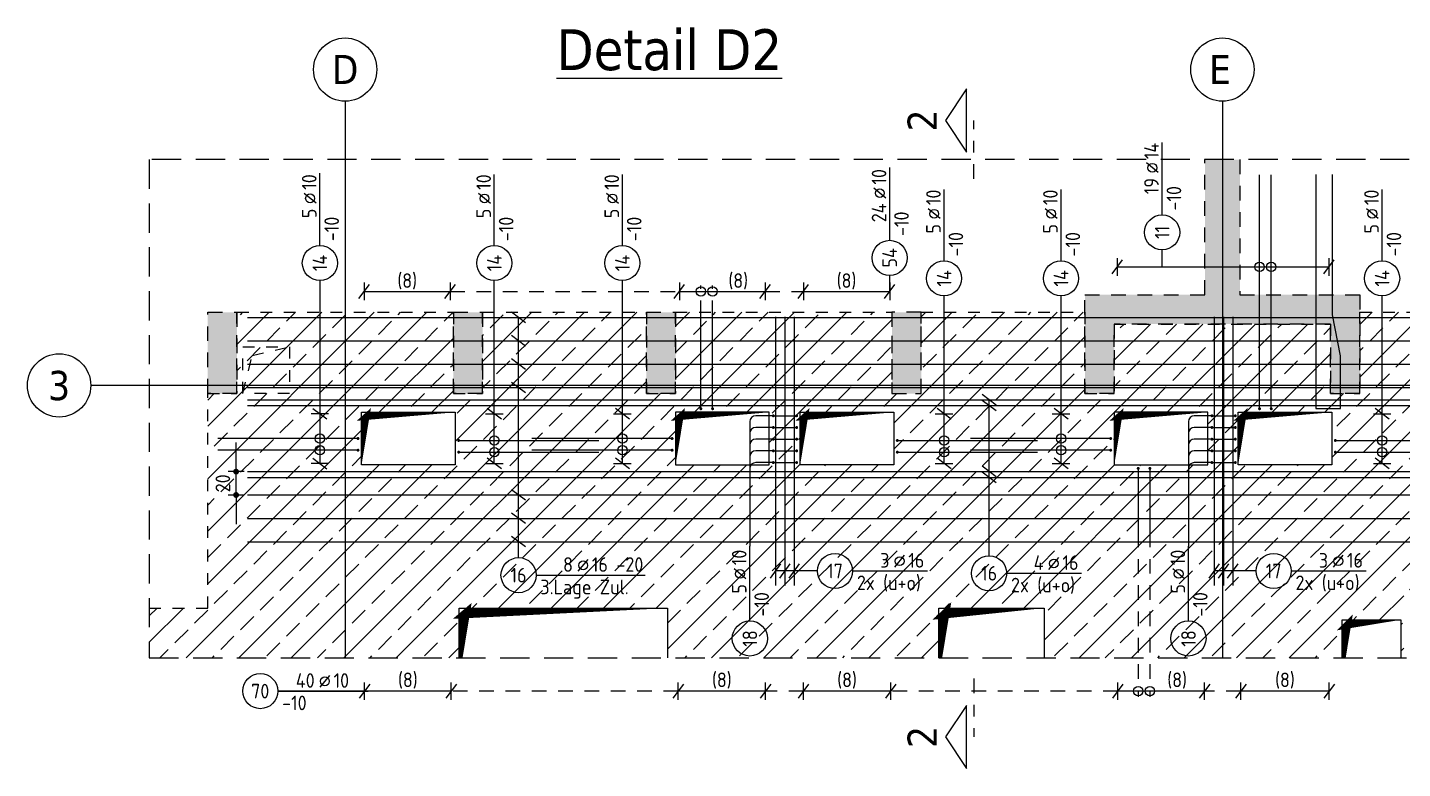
# Model space of a CAD drawing. Extents: x -177 to 93, y -12 to 49.
# Drawn here: x 19.34 to 31.09, y 14.76 to 21.1 of the extents above; entities that cross this region are included whole.
import ezdxf
from ezdxf.enums import TextEntityAlignment as Align

# ---------------------------------------------------------------- set-up
doc = ezdxf.new("R2010")
doc.units = 0
doc.header["$LTSCALE"] = 0.5
for name, pattern in [('AUSGEZOGEN', [1000.01, 1000, 0.01]), ('DOT', [0.175, 0.05, -0.125]), ('HIDDEN2', [0.187, 0.125, -0.062]), ('STRICHLINIE', [0.75, 0.5, -0.25]), ('STRICHPUNKT2', [0.55, 0.25, -0.125, 0.05, -0.125]), ('VERDECKT', [0.375, 0.25, -0.125])]:
    doc.linetypes.add(name, pattern=pattern)
for name, color, linetype in [('ACHSEN', 7, 'Continuous'), ('BETON', 7, 'Continuous'), ('DD', 7, 'Continuous'), ('DETAIL', 7, 'Continuous'), ('grau_mittel', 7, 'Continuous'), ('HILFE', 7, 'Continuous'), ('MASSE', 7, 'Continuous'), ('RND', 7, 'Continuous'), ('SCHATTEN', 7, 'Continuous'), ('SCHNITTE', 7, 'Continuous'), ('SCHRAFF', 7, 'Continuous'), ('SFP_Achsen', 7, 'Continuous'), ('TEXT', 7, 'Continuous'), ('VERDECKT', 7, 'Continuous')]:
    doc.layers.add(name, color=color, linetype=linetype)
doc.layers.add('NOPLOT', color=7, linetype='Continuous', plot=False)
doc.styles.add('helv', font='tahoma.ttf')
doc.styles.add('txt', font='isocp.shx')
doc.dimstyles.new('DOT_I', dxfattribs={"dimscale": 0.5, "dimtxt": 0.25, "dimasz": 0.25, "dimexe": 0.1, "dimexo": 0.3, "dimgap": 0.1, "dimtad": 1, "dimdec": 3, "dimzin": 3, "dimtxsty": 'txt', "dimblk": 'DOT', "dimblk1": 'DOT', "dimblk2": 'DOT', "dimsah": 1, "dimcen": 0.1, "dimse1": 1, "dimse2": 1, "dimazin": 0, "dimtfac": 1, "dimtdec": 4, "dimtix": 1, "dimtmove": 2, "dimatfit": 3, "dimfxl": 0, "dimtvp": 1, "dimtolj": 1, "dimtzin": 0, "dimarcsym": 0})

# ---------------------------------------------------------------- blocks, each defined once
blk = doc.blocks.new('lei_gre')
at = {"layer": 'RND', "color": 7, "linetype": 'Continuous'}
for p, q in [((-0.09, -0.12), (0.09, 0.12)), ((0, 0.15), (0, -0.15))]:
    blk.add_line(p, q, dxfattribs=at)
blk = doc.blocks.new('RND_LEI')
at = {"layer": 'RND', "color": 7, "linetype": 'Continuous'}
blk.add_line((1.022, 0.066), (1.19, 0.27), dxfattribs=at)
for centre, radius in [((0, 0), 0.3), ((1.106, 0.168), 0.075)]:
    blk.add_circle(centre, radius, dxfattribs=at)
at = {"layer": 'RND', "color": 7, "linetype": 'Continuous', "style": 'txt'}
blk.add_attdef('ANZ', text='', height=0.25, dxfattribs=at).set_placement((0.931, 0.057), align=Align.RIGHT)
for tag, p in [('DUM', (1.253, 0.057)), ('ABSTD', (1.674, 0.057)), ('POSTXT', (0.374, -0.327))]:
    blk.add_attdef(tag, p, '', height=0.25, dxfattribs=at)
blk.add_attdef('POSL', text='', height=0.25, dxfattribs=at).set_placement((0, 0), align=Align.MIDDLE)
blk = doc.blocks.new('DOT')
at = {"layer": 'MASSE', "color": 7, "linetype": 'Continuous'}
for p, q in [((0, 0), (-1, 0)), ((0, 0.54), (0, -0.54))]:
    blk.add_line(p, q, dxfattribs=at)
at = {"layer": 'MASSE', "color": 7, "linetype": 'Continuous', "const_width": 0.2}
blk.add_lwpolyline([(-0.1, 0, 1), (0.1, 0, 1)], format="xyb", close=True, dxfattribs=at)
blk = doc.blocks.new('*D61')
at = {"layer": 'Defpoints', "color": 0, "linetype": 'AUSGEZOGEN', "transparency": 16777216}
for p in [(21.122, 17.297), (21.122, 17.297), (21.122, 17.097)]:
    blk.add_point(p, dxfattribs=at)
at = {"layer": 'MASSE', "color": 0, "linetype": 'AUSGEZOGEN', "lineweight": -2, "transparency": 16777216}
for p, q in [((21.122, 17.422), (21.122, 17.547)), ((21.122, 17.097), (21.122, 17.297)), ((21.122, 16.972), (21.122, 16.847))]:
    blk.add_line(p, q, dxfattribs=at)
at = {"layer": 'MASSE', "color": 0, "linetype": 'AUSGEZOGEN', "lineweight": -2, "transparency": 16777216, "xscale": 0.125, "yscale": 0.125, "zscale": 0.125}
for p, rotation in [((21.122, 17.297), 270), ((21.122, 17.097), 90)]:
    blk.add_blockref('DOT', p, dxfattribs=dict(at, rotation=rotation))
at = {"layer": 'MASSE', "color": 0, "linetype": 'AUSGEZOGEN', "transparency": 16777216, "insert": (21.009, 17.197), "char_height": 0.125, "attachment_point": 5, "rotation": 90, "style": 'txt'}
blk.add_mtext('\\A1;20', dxfattribs=at)
blk = doc.blocks.new('SCHN-1')
at = {"layer": 'SCHNITTE', "color": 5, "linetype": 'Continuous'}
blk.add_lwpolyline([(0.54, 0.125), (0, 0.485), (-0.54, 0.125)], close=True, dxfattribs=at)
at = {"layer": 'SCHNITTE', "color": 6, "linetype": 'Continuous', "style": 'helv'}
blk.add_attdef('SCHN-1', text='', height=0.5, dxfattribs=at).set_placement((0, 0.635), align=Align.CENTER)

msp = doc.modelspace()

# ---------------------------------------------------------------- hatches: boundary and pattern name
at = {"layer": 'grau_mittel'}
h = msp.add_hatch(color=61, dxfattribs=at)
h.paths.add_polyline_path([(36.9295, 16.8344), (37.1795, 16.8344), (37.1795, 17.9094), (36.9295, 17.9094)])
h.paths.add_polyline_path([(36.9295, 17.9094), (37.9945, 17.9094), (37.9945, 18.1594), (37.1795, 18.1594), (37.1795, 19.9653), (36.9295, 19.9653)])
h.paths.add_polyline_path([(34.2295, 17.9644), (34.4795, 17.9644), (34.4795, 18.6594), (34.2295, 18.6594)])
h.paths.add_polyline_path([(32.3795, 18.6594), (32.1295, 18.6594), (32.1295, 17.9644), (32.3795, 17.9644)])
h.paths.add_polyline_path([(30.4795, 18.5594), (30.4795, 17.9644), (30.7295, 17.9644), (30.7295, 18.8094), (29.7045, 18.8094), (29.7045, 19.9653), (29.4045, 19.9653), (29.4045, 18.8094), (28.3795, 18.8094), (28.3795, 17.9644), (28.6295, 17.9644), (28.6295, 18.5594)])
h.paths.add_polyline_path([(26.9795, 18.6594), (26.7295, 18.6594), (26.7295, 17.9644), (26.9795, 17.9644)])
h.paths.add_polyline_path([(24.8795, 18.6594), (24.6295, 18.6594), (24.6295, 17.9644), (24.8795, 17.9644)])
h.paths.add_polyline_path([(23.2295, 18.6594), (22.9795, 18.6594), (22.9795, 17.9644), (23.2295, 17.9644)])
h.paths.add_polyline_path([(20.8795, 17.9644), (21.1295, 17.9644), (21.1295, 18.6594), (20.8795, 18.6594)])
at = {"layer": 'SCHRAFF', "transparency": 33554687}
h = msp.add_hatch(dxfattribs=at)
h.set_pattern_fill('ANSI33', color=21, scale=0.05, double=1)
h.set_pattern_definition([(45, (0, 29.13398), (-0.2245064, 0.2245064), []), (45, (0.2245, 29.13398), (-0.2245064, 0.2245064), [0.15875, -0.079375])])
h.paths.add_polyline_path([(22.9945, 17.8044), (22.9945, 17.3544), (22.1945, 17.3544), (22.1945, 17.8044)])
h.paths.add_polyline_path([(24.8795, 17.3544), (24.8795, 17.8044), (25.6795, 17.8044), (25.6795, 17.3544)])
h.paths.add_polyline_path([(25.9445, 17.3544), (25.9445, 17.8044), (26.7445, 17.8044), (26.7445, 17.3544)])
h.paths.add_polyline_path([(28.6295, 17.3544), (28.6295, 17.8044), (29.4295, 17.8044), (29.4295, 17.3544)])
h.paths.add_polyline_path([(29.6895, 17.3544), (29.6895, 17.8044), (30.4895, 17.8044), (30.4895, 17.3544)])
h.paths.add_polyline_path([(32.3795, 17.3544), (32.3795, 17.8044), (33.1795, 17.8044), (33.1795, 17.3544)])
h.paths.add_polyline_path([(33.4445, 17.3544), (33.4445, 17.8044), (34.2445, 17.8044), (34.2445, 17.3544)])
h.paths.add_polyline_path([(31.0795, 16.0294), (31.0795, 15.7046), (31.1045, 15.7046), (31.1045, 16.2844), (36.9295, 16.2844), (36.9295, 17.3544), (36.1295, 17.3544), (36.1295, 17.8044), (36.9295, 17.8044), (36.9295, 18.6594), (34.4795, 18.6594), (34.4795, 17.9644), (34.2295, 17.9644), (34.2295, 18.6594), (32.3795, 18.6594), (32.3795, 17.9644), (32.1295, 17.9644), (32.1295, 18.6594), (30.7295, 18.6594), (30.7295, 17.9644), (30.4795, 17.9644), (30.4795, 18.5594), (28.6295, 18.5594), (28.6295, 17.9644), (28.3795, 17.9644), (28.3795, 18.6594), (26.9795, 18.6594), (26.9795, 17.9644), (26.7295, 17.9644), (26.7295, 18.6594), (24.8795, 18.6594), (24.8795, 17.9644), (24.6295, 17.9644), (24.6295, 18.6594), (23.2295, 18.6594), (23.2295, 17.9644), (22.9795, 17.9644), (22.9795, 18.6594), (21.1295, 18.6594), (21.1295, 17.9644), (20.8795, 17.9644), (20.8795, 16.1294), (20.3795, 16.1294), (20.3795, 15.7046), (23.0295, 15.7046), (23.0295, 16.1294), (24.8095, 16.1294), (24.8095, 15.7046), (27.1295, 15.7046), (27.1295, 16.1294), (28.0295, 16.1294), (28.0295, 15.7046), (30.5795, 15.7046), (30.5795, 16.0294)])

# ---------------------------------------------------------------- linework, layer by layer
at = {"layer": 'ACHSEN', "color": 140, "linetype": 'AUSGEZOGEN'}
for p, q in [((22.0545, 20.4653), (22.0545, 15.7046)), ((29.5545, 20.4653), (29.5545, 15.7046)), ((38.2771, 18.0344), (19.8795, 18.0344))]:
    msp.add_line(p, q, dxfattribs=at)
at = {"layer": 'BETON', "color": 6, "linetype": 'AUSGEZOGEN'}
for points in [[(22.1945, 17.8044), (22.9945, 17.8044), (22.9945, 17.3544), (22.1945, 17.3544)], [(24.8795, 17.3544), (25.6795, 17.3544), (25.6795, 17.8044), (24.8795, 17.8044)], [(25.9445, 17.8044), (26.7445, 17.8044), (26.7445, 17.3544), (25.9445, 17.3544)], [(29.4295, 17.8044), (28.6295, 17.8044), (28.6295, 17.3544), (29.4295, 17.3544)], [(29.6895, 17.8044), (30.4895, 17.8044), (30.4895, 17.3544), (29.6895, 17.3544)]]:
    msp.add_lwpolyline(points, close=True, dxfattribs=at)
for points in [[(23.0295, 15.7046), (23.0295, 16.1294), (24.8095, 16.1294), (24.8095, 15.7046)], [(27.1295, 15.7046), (27.1295, 16.1294), (28.0295, 16.1294), (28.0295, 15.7046)], [(30.5795, 15.7046), (30.5795, 16.0294), (31.0795, 16.0294), (31.0795, 15.7046)]]:
    msp.add_lwpolyline(points, dxfattribs=at)
at = {"layer": 'DD', "color": 7, "linetype": 'HIDDEN2'}
for p, q in [((21.2596, 18.291), (21.5795, 18.3644)), ((21.1795, 17.9644), (21.2596, 18.291))]:
    msp.add_line(p, q, dxfattribs=at)
msp.add_lwpolyline([(21.1795, 18.3644), (21.5795, 18.3644), (21.5795, 17.9644), (21.1795, 17.9644)], close=True, dxfattribs=at)
at = {"layer": 'DETAIL', "color": 102, "linetype": 'STRICHLINIE'}
msp.add_lwpolyline([(20.3795, 19.9653), (20.3795, 15.7046), (38.2771, 15.7046), (38.2771, 19.9653)], close=True, dxfattribs=at)
at = {"layer": 'HILFE', "color": 21, "linetype": 'DOT'}
msp.add_lwpolyline([(20.3795, 16.1294), (20.8795, 16.1294), (20.8795, 17.9644), (21.1295, 17.9644), (21.1295, 18.6594), (22.9795, 18.6594), (22.9795, 17.9644), (23.2295, 17.9644), (23.2295, 18.6594), (24.6295, 18.6594), (24.6295, 17.9644), (24.8795, 17.9644), (24.8795, 18.6594), (26.7295, 18.6594), (26.7295, 17.9644), (26.9795, 17.9644), (26.9795, 18.6594), (28.3795, 18.6594), (28.3795, 17.9644), (28.6295, 17.9644), (28.6295, 18.5594), (30.4795, 18.5594), (30.4795, 17.9644), (30.7295, 17.9644), (30.7295, 18.6594), (32.1295, 18.6594)], dxfattribs=at)
at = {"layer": 'NOPLOT', "color": 191, "linetype": 'Continuous'}
msp.add_lwpolyline([(30.3542, 19.8379), (30.3542, 17.8379), (30.5642, 17.8379), (30.5642, 18.2879), (30.4942, 18.6379), (30.4942, 19.8379)], dxfattribs=at)
at = {"layer": 'RND', "color": 7, "linetype": 'AUSGEZOGEN'}
for p, q in [((29.0391, 19.4929), (29.0391, 20.1123)), ((26.7096, 19.2752), (26.7096, 19.8975)), ((21.8381, 19.231), (21.8381, 19.8488)), ((23.3296, 19.2305), (23.3296, 19.8395)), ((24.4246, 19.2305), (24.4246, 19.8395)), ((27.1749, 19.0997), (27.1749, 19.7087)), ((28.1746, 19.0997), (28.1746, 19.7087)), ((30.9199, 19.0997), (30.9199, 19.7087)), ((29.0391, 19.0473), (29.0391, 19.1929)), ((28.6558, 19.0473), (30.4651, 19.0473)), ((21.8381, 18.931), (21.8381, 17.7921)), ((23.3296, 17.791), (23.3296, 18.9305)), ((24.4246, 17.791), (24.4246, 18.9305)), ((26.7096, 18.8386), (26.7096, 18.9752)), ((22.2168, 18.8386), (22.9515, 18.8386)), ((24.9114, 18.8386), (25.6448, 18.8386)), ((25.9716, 18.8386), (26.7096, 18.8386)), ((27.1749, 17.791), (27.1749, 18.7997)), ((28.1746, 17.791), (28.1746, 18.7997)), ((30.9199, 17.791), (30.9199, 18.7997)), ((21.8381, 17.7921), (21.8381, 17.366)), ((23.3296, 17.3668), (23.3296, 17.791)), ((24.4246, 17.3668), (24.4246, 17.791)), ((27.1749, 17.3668), (27.1749, 17.791)), ((28.1746, 17.3668), (28.1746, 17.791)), ((30.9199, 17.3668), (30.9199, 17.791)), ((25.5142, 16.0197), (25.5142, 16.6597)), ((29.2642, 16.0197), (29.2642, 16.6597)), ((23.6866, 16.4113), (24.6196, 16.4113)), ((26.3923, 16.447), (27.0323, 16.447)), ((27.71, 16.4275), (28.35, 16.4275)), ((30.1423, 16.447), (30.7823, 16.447)), ((22.2193, 15.4194), (21.4783, 15.4194)), ((21.4783, 15.4194), (22.251, 15.4194)), ((22.9611, 15.4194), (22.2193, 15.4194)), ((25.6479, 15.4194), (24.9014, 15.4194)), ((26.7184, 15.4194), (25.9719, 15.4194)), ((29.4012, 15.4194), (28.6594, 15.4194)), ((30.467, 15.4194), (29.7111, 15.4194))]:
    msp.add_line(p, q, dxfattribs=at)
at = {"layer": 'RND', "color": 7, "linetype": 'VERDECKT'}
for p, q in [((22.9515, 18.8386), (24.9114, 18.8386)), ((25.6448, 18.8386), (25.9716, 18.8386)), ((24.9014, 15.4194), (22.9611, 15.4194)), ((25.9719, 15.4194), (25.6479, 15.4194)), ((28.6594, 15.4194), (26.7184, 15.4194)), ((29.7111, 15.4194), (29.4012, 15.4194))]:
    msp.add_line(p, q, dxfattribs=at)
at = {"layer": 'RND', "color": 102, "linetype": 'VERDECKT'}
for p, q in [((25.0955, 18.6344), (25.0955, 18.8886)), ((25.1955, 18.6344), (25.1955, 18.8886)), ((28.8344, 16.7744), (28.8344, 15.3694)), ((28.9344, 16.7744), (28.9344, 15.3694))]:
    msp.add_line(p, q, dxfattribs=at)
at = {"layer": 'RND', "color": 102, "linetype": 'AUSGEZOGEN'}
for p, q in [((23.5366, 16.5613), (23.5366, 18.6152)), ((27.56, 16.5775), (27.56, 17.9116)), ((25.7145, 17.7744), (25.5642, 17.7744)), ((29.4645, 17.7744), (29.3142, 17.7744)), ((25.5142, 17.7244), (25.5142, 16.6597)), ((25.7145, 17.6744), (25.5642, 17.6744)), ((29.2642, 17.7244), (29.2642, 16.6597)), ((29.4645, 17.6744), (29.3142, 17.6744)), ((25.7145, 17.5744), (25.5642, 17.5744)), ((29.4645, 17.5744), (29.3142, 17.5744)), ((25.7145, 17.4744), (25.5642, 17.4744)), ((29.4645, 17.4744), (29.3142, 17.4744)), ((25.7145, 17.3744), (25.5642, 17.3744)), ((29.4645, 17.3744), (29.3142, 17.3744)), ((26.0923, 16.447), (25.7349, 16.447)), ((29.8423, 16.447), (29.4849, 16.447))]:
    msp.add_line(p, q, dxfattribs=at)
at = {"layer": 'RND', "color": 1, "linetype": 'AUSGEZOGEN'}
for points in [[(29.872, 17.8344), (29.872, 19.8344)], [(29.972, 17.8344), (29.972, 19.8344)], [(21.2195, 18.6152), (35.2195, 18.6152)], [(25.0955, 17.8344), (25.0955, 18.6344)], [(25.1955, 17.8344), (25.1955, 18.6344)], [(25.7349, 18.6219), (25.7349, 16.3219)], [(25.8145, 18.6219), (25.8145, 16.3219)], [(25.894, 18.6219), (25.894, 16.3219)], [(29.4849, 18.6219), (29.4849, 16.3219)], [(29.5645, 18.6219), (29.5645, 16.3219)], [(29.644, 18.6219), (29.644, 16.3219)], [(21.2195, 18.4152), (35.2195, 18.4152)], [(21.2195, 18.2152), (35.2195, 18.2152)], [(21.2195, 18.0152), (35.2195, 18.0152)], [(21.2195, 17.9116), (35.2195, 17.9116)], [(21.2195, 17.8616), (35.2195, 17.8616)], [(25.7145, 17.7744), (25.9145, 17.7744)], [(29.4645, 17.7744), (29.6645, 17.7744)], [(25.7145, 17.6744), (25.9145, 17.6744)], [(29.4645, 17.6744), (29.6645, 17.6744)], [(22.1645, 17.58), (20.9645, 17.58)], [(23.0245, 17.5633), (24.2245, 17.5633)], [(24.8495, 17.58), (23.6495, 17.58)], [(25.7145, 17.5744), (25.9145, 17.5744)], [(26.7745, 17.5633), (27.9745, 17.5633)], [(28.5995, 17.58), (27.3995, 17.58)], [(29.4645, 17.5744), (29.6645, 17.5744)], [(30.5195, 17.5633), (31.7195, 17.5633)], [(22.1645, 17.48), (20.9645, 17.48)], [(23.0245, 17.4633), (24.2245, 17.4633)], [(24.8495, 17.48), (23.6495, 17.48)], [(25.7145, 17.4744), (25.9145, 17.4744)], [(26.7745, 17.4633), (27.9745, 17.4633)], [(28.5995, 17.48), (27.3995, 17.48)], [(29.4645, 17.4744), (29.6645, 17.4744)], [(30.5195, 17.4633), (31.7195, 17.4633)], [(21.2195, 17.2973), (35.2195, 17.2973)], [(25.7145, 17.3744), (25.9145, 17.3744)], [(28.8344, 17.3244), (28.8344, 16.7744)], [(28.9344, 17.3244), (28.9344, 16.7744)], [(29.4645, 17.3744), (29.6645, 17.3744)], [(21.2195, 17.2473), (35.2195, 17.2473)], [(21.2195, 17.0973), (35.2195, 17.0973)], [(21.2195, 16.8973), (35.2195, 16.8973)], [(21.2195, 16.6973), (35.2195, 16.6973)]]:
    msp.add_lwpolyline(points, dxfattribs=at)
at = {"layer": 'RND', "color": 7, "linetype": 'AUSGEZOGEN', "const_width": 0.0125}
for points in [[(25.1018, 17.8344, -1), (25.0893, 17.8344, -1)], [(25.2018, 17.8344, -1), (25.1893, 17.8344, -1)], [(25.7082, 17.7744, 1), (25.7207, 17.7744, 1)], [(25.9082, 17.7744, 1), (25.9207, 17.7744, 1)], [(29.4582, 17.7744, 1), (29.4707, 17.7744, 1)], [(29.6582, 17.7744, 1), (29.6707, 17.7744, 1)], [(29.8782, 17.8344, -1), (29.8657, 17.8344, -1)], [(29.9782, 17.8344, -1), (29.9657, 17.8344, -1)], [(25.7082, 17.6744, 1), (25.7207, 17.6744, 1)], [(25.9082, 17.6744, 1), (25.9207, 17.6744, 1)], [(29.4582, 17.6744, 1), (29.4707, 17.6744, 1)], [(29.6582, 17.6744, 1), (29.6707, 17.6744, 1)], [(22.1582, 17.58, 1), (22.1707, 17.58, 1)], [(23.0307, 17.5633, -1), (23.0182, 17.5633, -1)], [(24.8432, 17.58, 1), (24.8557, 17.58, 1)], [(25.7082, 17.5744, 1), (25.7207, 17.5744, 1)], [(25.9082, 17.5744, 1), (25.9207, 17.5744, 1)], [(26.7807, 17.5633, -1), (26.7682, 17.5633, -1)], [(28.5932, 17.58, 1), (28.6057, 17.58, 1)], [(29.4582, 17.5744, 1), (29.4707, 17.5744, 1)], [(29.6582, 17.5744, 1), (29.6707, 17.5744, 1)], [(30.5257, 17.5633, -1), (30.5132, 17.5633, -1)], [(22.1582, 17.48, 1), (22.1707, 17.48, 1)], [(23.0307, 17.4633, -1), (23.0182, 17.4633, -1)], [(24.8432, 17.48, 1), (24.8557, 17.48, 1)], [(25.7082, 17.4744, 1), (25.7207, 17.4744, 1)], [(25.9082, 17.4744, 1), (25.9207, 17.4744, 1)], [(26.7807, 17.4633, -1), (26.7682, 17.4633, -1)], [(28.5932, 17.48, 1), (28.6057, 17.48, 1)], [(29.4582, 17.4744, 1), (29.4707, 17.4744, 1)], [(29.6582, 17.4744, 1), (29.6707, 17.4744, 1)], [(30.5257, 17.4633, -1), (30.5132, 17.4633, -1)], [(25.7082, 17.3744, 1), (25.7207, 17.3744, 1)], [(25.9082, 17.3744, 1), (25.9207, 17.3744, 1)], [(28.8407, 17.3244, 1), (28.8282, 17.3244, 1)], [(28.9407, 17.3244, 1), (28.9282, 17.3244, 1)], [(29.4582, 17.3744, 1), (29.4707, 17.3744, 1)], [(29.6582, 17.3744, 1), (29.6707, 17.3744, 1)]]:
    msp.add_lwpolyline(points, format="xyb", close=True, dxfattribs=at)
at = {"layer": 'RND', "color": 7, "linetype": 'AUSGEZOGEN'}
for centre in [(29.872, 19.0474), (29.972, 19.0474), (25.0955, 18.8386), (25.1955, 18.8386), (21.8381, 17.58), (21.8381, 17.48), (23.3296, 17.5633), (24.4246, 17.58), (24.4246, 17.48), (27.1749, 17.5633), (28.1746, 17.58), (28.1746, 17.48), (30.9199, 17.5633), (23.3296, 17.4633), (27.1749, 17.4633), (30.9199, 17.4633), (28.8344, 15.4194), (28.9344, 15.4194)]:
    msp.add_circle(centre, 0.04, dxfattribs=at)
at = {"layer": 'RND', "color": 102, "linetype": 'AUSGEZOGEN'}
for centre in [(25.5642, 17.7244), (29.3142, 17.7244), (25.5642, 17.6244), (29.3142, 17.6244), (25.5642, 17.5244), (29.3142, 17.5244), (25.5642, 17.4244), (29.3142, 17.4244), (25.5642, 17.3244), (29.3142, 17.3244)]:
    msp.add_arc(centre, 0.05, 90, 180, dxfattribs=at)
at = {"layer": 'SCHATTEN', "color": 1, "linetype": 'AUSGEZOGEN'}
for points in [[(22.1945, 17.3544, 0, 0.0734, 0), (22.231, 17.8014, 0, 0, 0), (22.1959, 17.77, 0.0689, 0, 0), (22.9945, 17.8044, 0, 0, 0)], [(24.8795, 17.3544, 0, 0.0734, 0), (24.916, 17.8014, 0, 0, 0), (24.8809, 17.77, 0.0689, 0, 0), (25.6795, 17.8044, 0, 0, 0)], [(25.9445, 17.3544, 0, 0.0734, 0), (25.981, 17.8014, 0, 0, 0), (25.9459, 17.77, 0.0689, 0, 0), (26.7445, 17.8044, 0, 0, 0)], [(28.6295, 17.3544, 0, 0.0734, 0), (28.666, 17.8014, 0, 0, 0), (28.6309, 17.77, 0.0689, 0, 0), (29.4295, 17.8044, 0, 0, 0)], [(29.6895, 17.3544, 0, 0.0734, 0), (29.726, 17.8014, 0, 0, 0), (29.6909, 17.77, 0.0689, 0, 0), (30.4895, 17.8044, 0, 0, 0)], [(23.0438, 15.7046, 0.0288, 0.0978, 0), (23.0782, 16.1254, 0, 0, 0), (23.0306, 16.0849, 0.089, 0, 0), (24.8095, 16.1294, 0, 0, 0)], [(27.1438, 15.7046, 0.0288, 0.0978, 0), (27.1782, 16.1254, 0, 0, 0), (27.1319, 16.0828, 0.0933, 0, 0), (28.0295, 16.1294, 0, 0, 0)], [(30.5938, 15.7046, 0.0288, 0.0815, 0), (30.6201, 16.0261, 0, 0, 0), (30.5828, 15.9888, 0.0815, 0, 0), (31.0795, 16.0294, 0, 0, 0)]]:
    msp.add_lwpolyline(points, format="xyseb", dxfattribs=at)
at = {"layer": 'SCHNITTE', "color": 5, "linetype": 'STRICHPUNKT2'}
for p, q in [((27.4303, 19.8004), (27.4303, 20.3004)), ((27.4303, 15.5276), (27.4303, 15.0276))]:
    msp.add_line(p, q, dxfattribs=at)
at = {"layer": 'SFP_Achsen', "color": 7, "linetype": 'AUSGEZOGEN'}
for centre in [(22.0545, 20.7357), (29.5545, 20.7357), (19.609, 18.0344)]:
    msp.add_circle(centre, 0.2705, dxfattribs=at)
at = {"layer": 'VERDECKT', "color": 7, "linetype": 'VERDECKT', "lineweight": -2}
for p, q in [((29.4045, 18.8094), (29.4045, 19.9653)), ((29.7045, 19.9653), (29.7045, 18.8094)), ((28.3795, 17.9644), (28.3795, 18.8094)), ((28.3795, 18.8094), (29.4045, 18.8094)), ((29.7045, 18.8094), (30.7295, 18.8094)), ((30.7295, 18.8094), (30.7295, 17.9644)), ((30.4795, 18.5594), (28.6295, 18.5594)), ((28.6295, 18.5594), (28.6295, 17.9644)), ((30.4795, 17.9644), (30.4795, 18.5594)), ((28.6295, 17.9644), (28.3795, 17.9644)), ((30.7295, 17.9644), (30.4795, 17.9644))]:
    msp.add_line(p, q, dxfattribs=at)
for points in [[(20.8795, 18.6594), (21.1295, 18.6594), (21.1295, 17.9644), (20.8795, 17.9644)], [(23.2295, 17.9644), (22.9795, 17.9644), (22.9795, 18.6594), (23.2295, 18.6594)], [(24.8795, 17.9644), (24.6295, 17.9644), (24.6295, 18.6594), (24.8795, 18.6594)], [(26.9795, 18.6594), (26.7295, 18.6594), (26.7295, 17.9644), (26.9795, 17.9644)]]:
    msp.add_lwpolyline(points, close=True, dxfattribs=at)

# ---------------------------------------------------------------- block references
at = {"layer": 'RND', "color": 7, "linetype": 'AUSGEZOGEN', "xscale": 0.5, "yscale": 0.5, "zscale": 0.5, "rotation": 90}
for p, values in [((29.0391, 19.3429), {'POSL': '11', 'DUM': '14', 'ANZ': '19', 'POSTXT': '-10'}), ((26.7096, 19.1252), {'POSL': '54', 'DUM': '10', 'ANZ': '24', 'POSTXT': '-10'}), ((21.8381, 19.081), {'POSL': '14', 'DUM': '10', 'ANZ': '5', 'POSTXT': '-10'}), ((23.3296, 19.0805), {'POSL': '14', 'DUM': '10', 'ANZ': '5', 'POSTXT': '-10'}), ((24.4246, 19.0805), {'POSL': '14', 'DUM': '10', 'ANZ': '5', 'POSTXT': '-10'}), ((27.1749, 18.9497), {'POSL': '14', 'DUM': '10', 'ANZ': '5', 'POSTXT': '-10'}), ((28.1746, 18.9497), {'POSL': '14', 'DUM': '10', 'ANZ': '5', 'POSTXT': '-10'}), ((30.9199, 18.9497), {'POSL': '14', 'DUM': '10', 'ANZ': '5', 'POSTXT': '-10'}), ((25.5142, 15.8697), {'POSL': '18', 'DUM': '10', 'ANZ': '5', 'POSTXT': '-10'}), ((29.2642, 15.8697), {'POSL': '18', 'DUM': '10', 'ANZ': '5', 'POSTXT': '-10'})]:
    msp.add_blockref('RND_LEI', p, dxfattribs=at).add_auto_attribs(values)
at = {"layer": 'RND', "color": 7, "linetype": 'AUSGEZOGEN', "xscale": 0.5, "yscale": 0.5, "zscale": 0.5}
for p in [(28.6558, 19.0473), (30.4651, 19.0473), (22.2168, 18.8386), (22.9515, 18.8386), (24.9114, 18.8386), (25.6448, 18.8386), (25.9716, 18.8386), (26.7096, 18.8386), (25.7349, 16.447), (25.8145, 16.447), (25.894, 16.447), (29.4849, 16.447), (29.5645, 16.447), (29.644, 16.447)]:
    msp.add_blockref('lei_gre', p, dxfattribs=at)
for p, rotation in [((23.5366, 18.6152), 90), ((23.5366, 18.4152), 90), ((23.5366, 18.2152), 90), ((23.5366, 18.0152), 90), ((27.56, 17.9116), 90), ((27.56, 17.8616), 90), ((21.8381, 17.7921), 270), ((23.3296, 17.791), 90), ((24.4246, 17.791), 90), ((27.1749, 17.791), 90), ((28.1746, 17.791), 90), ((30.9199, 17.791), 90), ((21.8381, 17.366), 270), ((23.3296, 17.3668), 90), ((24.4246, 17.3668), 90), ((27.1749, 17.3668), 90), ((28.1746, 17.3668), 90), ((30.9199, 17.3668), 90), ((27.56, 17.2973), 90), ((27.56, 17.2473), 90), ((23.5366, 17.0973), 90), ((23.5366, 16.8973), 90), ((23.5366, 16.6973), 90), ((22.2193, 15.4194), 180), ((22.9611, 15.4194), 180), ((24.9014, 15.4194), 180), ((25.6479, 15.4194), 180), ((25.9719, 15.4194), 180), ((26.7184, 15.4194), 180), ((28.6594, 15.4194), 180), ((29.4012, 15.4194), 180), ((29.7111, 15.4194), 180), ((30.467, 15.4194), 180)]:
    msp.add_blockref('lei_gre', p, dxfattribs=dict(at, rotation=rotation))
for p, values in [((26.2423, 16.447), {'POSL': '17', 'DUM': '16', 'ANZ': '3', 'POSTXT': '2x (u+o)'}), ((27.56, 16.4275), {'POSL': '16', 'DUM': '16', 'ANZ': '4', 'POSTXT': '2x (u+o)'}), ((29.9923, 16.447), {'POSL': '17', 'DUM': '16', 'ANZ': '3', 'POSTXT': '2x (u+o)'}), ((23.5366, 16.4113), {'POSL': '16', 'DUM': '16', 'ANZ': '8', 'ABSTD': '-20', 'POSTXT': '3.Lage Zul.'}), ((21.3283, 15.4194), {'POSL': '70', 'DUM': '10', 'ANZ': '40', 'POSTXT': '-10'})]:
    msp.add_blockref('RND_LEI', p, dxfattribs=at).add_auto_attribs(values)
at = {"layer": 'SCHNITTE', "color": 5, "linetype": 'STRICHPUNKT2', "xscale": 0.5, "yscale": 0.5, "zscale": 0.5, "rotation": 90}
for p in [(27.4303, 20.3004), (27.4303, 15.0276)]:
    msp.add_blockref('SCHN-1', p, dxfattribs=at).add_auto_attribs({'SCHN-1': '2'})

# ---------------------------------------------------------------- texts
at = {"layer": 'RND', "color": 7, "linetype": 'AUSGEZOGEN', "style": 'txt'}
for p in [(22.5847, 18.9311), (25.4148, 18.9311), (26.3406, 18.9311), (22.5902, 15.5163), (25.2747, 15.5163), (26.3451, 15.5163), (29.1671, 15.5163), (30.089, 15.5163)]:
    msp.add_text('(8)', height=0.125, dxfattribs=at).set_placement(p, align=Align.MIDDLE)
at = {"layer": 'SFP_Achsen', "color": 6, "linetype": 'AUSGEZOGEN', "style": 'helv'}
for s, p in [('D', (21.9404, 20.6114)), ('E', (29.4404, 20.6114)), ('3', (19.5151, 17.9082))]:
    msp.add_text(s, height=0.25, dxfattribs=at).set_placement(p)
at = {"layer": 'TEXT', "color": 5, "linetype": 'AUSGEZOGEN', "style": 'helv'}
msp.add_text('%%UDetail D2', height=0.35, dxfattribs=at).set_placement((23.8613, 20.7308))

# ---------------------------------------------------------------- dimensions: what is measured, and where the dimension line sits
at = {"layer": 'MASSE', "color": 7, "linetype": 'AUSGEZOGEN'}
dim = msp.add_linear_dim(base=(21.1219, 17.2973), p1=(21.1219, 17.0973), p2=(21.1219, 17.2973), angle=90, dimstyle='DOT_I', override={"dimdec": 0, "dimlfac": 100}, dxfattribs=at)
dim.commit()
dim.dimension.update_dxf_attribs({"geometry": '*D61', "text_midpoint": (21.0093, 17.1973)})

doc.saveas('drawing.dxf')
